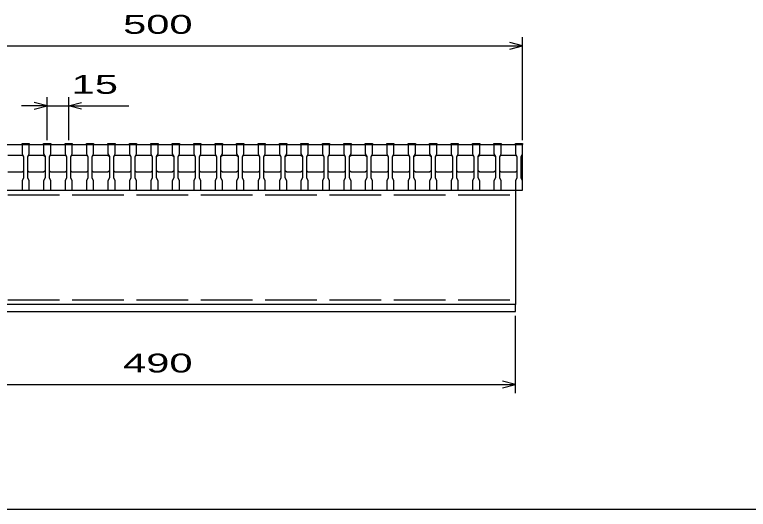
# Model space of a CAD drawing. Units: millimetres, scale not verified. Extents: x -1092 to 1039, y -770 to 632.
# Drawn here: x -656 to -142, y -688 to -342 of the extents above; entities that cross this region are included whole.
import ezdxf
from ezdxf.enums import TextEntityAlignment as Align

# ---------------------------------------------------------------- set-up
doc = ezdxf.new("R2010")
doc.units = ezdxf.units.MM
doc.header["$LTSCALE"] = 6
doc.linetypes.add('DASHED', pattern=[7.5, 6, -1.5])
for name, color, linetype, lineweight in [('0_2', 150, 'Continuous', 25), ('16', 3, 'Continuous', 25), ('22', 4, 'Continuous', 25)]:
    doc.layers.add(name, color=color, linetype=linetype, lineweight=lineweight)
doc.styles.add('ベクトル', font='')
doc.styles.get('ベクトル').set_extended_font_data('ベクトル')

msp = doc.modelspace()

# ---------------------------------------------------------------- linework, layer by layer
at = {"layer": '0_2'}
msp.add_line((1038.6, -687.9), (-1037.4, -687.9), dxfattribs=at)
at = {"layer": '16'}
for p, q in [((-800.285, -432.532), (-300.285, -432.532)), ((-650.285, -432.532), (-650.285, -431.832)), ((-650.285, -431.832), (-645.285, -431.832)), ((-650.285, -432.532), (-650.285, -439.032)), ((-645.285, -432.532), (-650.285, -432.532)), ((-645.285, -431.832), (-645.285, -432.532)), ((-645.285, -439.032), (-645.285, -432.532)), ((-635.285, -432.532), (-635.285, -431.832)), ((-635.285, -431.832), (-630.285, -431.832)), ((-635.285, -432.532), (-635.285, -439.032)), ((-630.285, -432.532), (-635.285, -432.532)), ((-630.285, -431.832), (-630.285, -432.532)), ((-630.285, -439.032), (-630.285, -432.532)), ((-620.285, -432.532), (-620.285, -431.832)), ((-620.285, -431.832), (-615.285, -431.832)), ((-620.285, -432.532), (-620.285, -439.032)), ((-615.285, -432.532), (-620.285, -432.532)), ((-615.285, -431.832), (-615.285, -432.532)), ((-615.285, -439.032), (-615.285, -432.532)), ((-605.285, -432.532), (-605.285, -431.832)), ((-605.285, -431.832), (-600.285, -431.832)), ((-605.285, -432.532), (-605.285, -439.032)), ((-600.285, -432.532), (-605.285, -432.532)), ((-600.285, -431.832), (-600.285, -432.532)), ((-600.285, -439.032), (-600.285, -432.532)), ((-590.285, -432.532), (-590.285, -431.832)), ((-590.285, -431.832), (-585.285, -431.832)), ((-590.285, -432.532), (-590.285, -439.032)), ((-585.285, -432.532), (-590.285, -432.532)), ((-585.285, -431.832), (-585.285, -432.532)), ((-585.285, -439.032), (-585.285, -432.532)), ((-575.285, -432.532), (-575.285, -431.832)), ((-575.285, -431.832), (-570.285, -431.832)), ((-575.285, -432.532), (-575.285, -439.032)), ((-570.285, -432.532), (-575.285, -432.532)), ((-570.285, -431.832), (-570.285, -432.532)), ((-570.285, -439.032), (-570.285, -432.532)), ((-560.285, -432.532), (-560.285, -431.832)), ((-560.285, -431.832), (-555.285, -431.832)), ((-560.285, -432.532), (-560.285, -439.032)), ((-555.285, -432.532), (-560.285, -432.532)), ((-555.285, -431.832), (-555.285, -432.532)), ((-555.285, -439.032), (-555.285, -432.532)), ((-545.285, -432.532), (-545.285, -431.832)), ((-545.285, -431.832), (-540.285, -431.832)), ((-545.285, -432.532), (-545.285, -439.032)), ((-540.285, -432.532), (-545.285, -432.532)), ((-540.285, -431.832), (-540.285, -432.532)), ((-540.285, -439.032), (-540.285, -432.532)), ((-530.285, -432.532), (-530.285, -431.832)), ((-530.285, -431.832), (-525.285, -431.832)), ((-530.285, -432.532), (-530.285, -439.032)), ((-525.285, -432.532), (-530.285, -432.532)), ((-525.285, -431.832), (-525.285, -432.532)), ((-525.285, -439.032), (-525.285, -432.532)), ((-515.285, -432.532), (-515.285, -431.832)), ((-515.285, -431.832), (-510.285, -431.832)), ((-515.285, -432.532), (-515.285, -439.032)), ((-510.285, -432.532), (-515.285, -432.532)), ((-510.285, -431.832), (-510.285, -432.532)), ((-510.285, -439.032), (-510.285, -432.532)), ((-500.285, -432.532), (-500.285, -431.832)), ((-500.285, -431.832), (-495.285, -431.832)), ((-500.285, -432.532), (-500.285, -439.032)), ((-495.285, -432.532), (-500.285, -432.532)), ((-495.285, -431.832), (-495.285, -432.532)), ((-495.285, -439.032), (-495.285, -432.532)), ((-485.285, -432.532), (-485.285, -431.832)), ((-485.285, -431.832), (-480.285, -431.832)), ((-485.285, -432.532), (-485.285, -439.032)), ((-480.285, -432.532), (-485.285, -432.532)), ((-480.285, -431.832), (-480.285, -432.532)), ((-480.285, -439.032), (-480.285, -432.532)), ((-470.285, -432.532), (-470.285, -431.832)), ((-470.285, -431.832), (-465.285, -431.832)), ((-470.285, -432.532), (-470.285, -439.032)), ((-465.285, -432.532), (-470.285, -432.532)), ((-465.285, -431.832), (-465.285, -432.532)), ((-465.285, -439.032), (-465.285, -432.532)), ((-455.285, -432.532), (-455.285, -431.832)), ((-455.285, -431.832), (-450.285, -431.832)), ((-455.285, -432.532), (-455.285, -439.032)), ((-450.285, -432.532), (-455.285, -432.532)), ((-450.285, -431.832), (-450.285, -432.532)), ((-450.285, -439.032), (-450.285, -432.532)), ((-440.285, -432.532), (-440.285, -431.832)), ((-440.285, -431.832), (-435.285, -431.832)), ((-440.285, -432.532), (-440.285, -439.032)), ((-435.285, -432.532), (-440.285, -432.532)), ((-435.285, -431.832), (-435.285, -432.532)), ((-435.285, -439.032), (-435.285, -432.532)), ((-425.285, -432.532), (-425.285, -431.832)), ((-425.285, -431.832), (-420.285, -431.832)), ((-425.285, -432.532), (-425.285, -439.032)), ((-420.285, -432.532), (-425.285, -432.532)), ((-420.285, -431.832), (-420.285, -432.532)), ((-420.285, -439.032), (-420.285, -432.532)), ((-410.285, -432.532), (-410.285, -431.832)), ((-410.285, -431.832), (-405.285, -431.832)), ((-410.285, -432.532), (-410.285, -439.032)), ((-405.285, -432.532), (-410.285, -432.532)), ((-405.285, -431.832), (-405.285, -432.532)), ((-405.285, -439.032), (-405.285, -432.532)), ((-395.285, -432.532), (-395.285, -431.832)), ((-395.285, -431.832), (-390.285, -431.832)), ((-395.285, -432.532), (-395.285, -439.032)), ((-390.285, -432.532), (-395.285, -432.532)), ((-390.285, -431.832), (-390.285, -432.532)), ((-390.285, -439.032), (-390.285, -432.532)), ((-380.285, -432.532), (-380.285, -431.832)), ((-380.285, -431.832), (-375.285, -431.832)), ((-380.285, -432.532), (-380.285, -439.032)), ((-375.285, -432.532), (-380.285, -432.532)), ((-375.285, -431.832), (-375.285, -432.532)), ((-375.285, -439.032), (-375.285, -432.532)), ((-365.285, -432.532), (-365.285, -431.832)), ((-365.285, -431.832), (-360.285, -431.832)), ((-365.285, -432.532), (-365.285, -439.032)), ((-360.285, -432.532), (-365.285, -432.532)), ((-360.285, -431.832), (-360.285, -432.532)), ((-360.285, -439.032), (-360.285, -432.532)), ((-350.285, -432.532), (-350.285, -431.832)), ((-350.285, -431.832), (-345.285, -431.832)), ((-350.285, -432.532), (-350.285, -439.032)), ((-345.285, -432.532), (-350.285, -432.532)), ((-345.285, -431.832), (-345.285, -432.532)), ((-345.285, -439.032), (-345.285, -432.532)), ((-335.285, -432.532), (-335.285, -431.832)), ((-335.285, -431.832), (-330.285, -431.832)), ((-335.285, -432.532), (-335.285, -439.032)), ((-330.285, -432.532), (-335.285, -432.532)), ((-330.285, -431.832), (-330.285, -432.532)), ((-330.285, -439.032), (-330.285, -432.532)), ((-320.285, -432.532), (-320.285, -431.832)), ((-320.285, -431.832), (-315.285, -431.832)), ((-320.285, -432.532), (-320.285, -439.032)), ((-315.285, -432.532), (-320.285, -432.532)), ((-315.285, -431.832), (-315.285, -432.532)), ((-315.285, -439.032), (-315.285, -432.532)), ((-305.285, -432.532), (-305.285, -431.832)), ((-305.285, -431.832), (-300.285, -431.832)), ((-305.285, -432.532), (-305.285, -439.032)), ((-300.285, -432.532), (-305.285, -432.532)), ((-300.285, -431.832), (-300.285, -432.532)), ((-300.285, -439.032), (-300.285, -432.532)), ((-300.285, -464.532), (-300.285, -432.532)), ((-660.285, -440.032), (-650.285, -440.032)), ((-650.285, -439.032), (-649.285, -441.032)), ((-650.285, -440.032), (-649.285, -441.032)), ((-649.285, -441.032), (-649.285, -456.032)), ((-646.285, -441.032), (-645.285, -439.032)), ((-646.285, -441.032), (-645.285, -440.032)), ((-646.285, -456.032), (-646.285, -441.032)), ((-645.285, -440.032), (-635.285, -440.032)), ((-635.285, -439.032), (-634.285, -441.032)), ((-635.285, -440.032), (-634.285, -441.032)), ((-634.285, -441.032), (-634.285, -456.032)), ((-631.285, -441.032), (-630.285, -439.032)), ((-631.285, -441.032), (-630.285, -440.032)), ((-631.285, -456.032), (-631.285, -441.032)), ((-630.285, -440.032), (-620.285, -440.032)), ((-620.285, -439.032), (-619.285, -441.032)), ((-620.285, -440.032), (-619.285, -441.032)), ((-619.285, -441.032), (-619.285, -456.032)), ((-616.285, -441.032), (-615.285, -439.032)), ((-616.285, -441.032), (-615.285, -440.032)), ((-616.285, -456.032), (-616.285, -441.032)), ((-615.285, -440.032), (-605.285, -440.032)), ((-605.285, -439.032), (-604.285, -441.032)), ((-605.285, -440.032), (-604.285, -441.032)), ((-604.285, -441.032), (-604.285, -456.032)), ((-601.285, -441.032), (-600.285, -439.032)), ((-601.285, -441.032), (-600.285, -440.032)), ((-601.285, -456.032), (-601.285, -441.032)), ((-600.285, -440.032), (-590.285, -440.032)), ((-590.285, -439.032), (-589.285, -441.032)), ((-590.285, -440.032), (-589.285, -441.032)), ((-589.285, -441.032), (-589.285, -456.032)), ((-586.285, -441.032), (-585.285, -439.032)), ((-586.285, -441.032), (-585.285, -440.032)), ((-586.285, -456.032), (-586.285, -441.032)), ((-585.285, -440.032), (-575.285, -440.032)), ((-575.285, -439.032), (-574.285, -441.032)), ((-575.285, -440.032), (-574.285, -441.032)), ((-574.285, -441.032), (-574.285, -456.032)), ((-571.285, -441.032), (-570.285, -439.032)), ((-571.285, -441.032), (-570.285, -440.032)), ((-571.285, -456.032), (-571.285, -441.032)), ((-570.285, -440.032), (-560.285, -440.032)), ((-560.285, -439.032), (-559.285, -441.032)), ((-560.285, -440.032), (-559.285, -441.032)), ((-559.285, -441.032), (-559.285, -456.032)), ((-556.285, -441.032), (-555.285, -439.032)), ((-556.285, -441.032), (-555.285, -440.032)), ((-556.285, -456.032), (-556.285, -441.032)), ((-555.285, -440.032), (-545.285, -440.032)), ((-545.285, -439.032), (-544.285, -441.032)), ((-545.285, -440.032), (-544.285, -441.032)), ((-544.285, -441.032), (-544.285, -456.032)), ((-541.285, -441.032), (-540.285, -439.032)), ((-541.285, -441.032), (-540.285, -440.032)), ((-541.285, -456.032), (-541.285, -441.032)), ((-540.285, -440.032), (-530.285, -440.032)), ((-530.285, -439.032), (-529.285, -441.032)), ((-530.285, -440.032), (-529.285, -441.032)), ((-529.285, -441.032), (-529.285, -456.032)), ((-526.285, -441.032), (-525.285, -439.032)), ((-526.285, -441.032), (-525.285, -440.032)), ((-526.285, -456.032), (-526.285, -441.032)), ((-525.285, -440.032), (-515.285, -440.032)), ((-515.285, -439.032), (-514.285, -441.032)), ((-515.285, -440.032), (-514.285, -441.032)), ((-514.285, -441.032), (-514.285, -456.032)), ((-511.285, -441.032), (-510.285, -439.032)), ((-511.285, -441.032), (-510.285, -440.032)), ((-511.285, -456.032), (-511.285, -441.032)), ((-510.285, -440.032), (-500.285, -440.032)), ((-500.285, -439.032), (-499.285, -441.032)), ((-500.285, -440.032), (-499.285, -441.032)), ((-499.285, -441.032), (-499.285, -456.032)), ((-496.285, -441.032), (-495.285, -439.032)), ((-496.285, -441.032), (-495.285, -440.032)), ((-496.285, -456.032), (-496.285, -441.032)), ((-495.285, -440.032), (-485.285, -440.032)), ((-485.285, -439.032), (-484.285, -441.032)), ((-485.285, -440.032), (-484.285, -441.032)), ((-484.285, -441.032), (-484.285, -456.032)), ((-481.285, -441.032), (-480.285, -439.032)), ((-481.285, -441.032), (-480.285, -440.032)), ((-481.285, -456.032), (-481.285, -441.032)), ((-480.285, -440.032), (-470.285, -440.032)), ((-470.285, -439.032), (-469.285, -441.032)), ((-470.285, -440.032), (-469.285, -441.032)), ((-469.285, -441.032), (-469.285, -456.032)), ((-466.285, -441.032), (-465.285, -439.032)), ((-466.285, -441.032), (-465.285, -440.032)), ((-466.285, -456.032), (-466.285, -441.032)), ((-465.285, -440.032), (-455.285, -440.032)), ((-455.285, -439.032), (-454.285, -441.032)), ((-455.285, -440.032), (-454.285, -441.032)), ((-454.285, -441.032), (-454.285, -456.032)), ((-451.285, -441.032), (-450.285, -439.032)), ((-451.285, -441.032), (-450.285, -440.032)), ((-451.285, -456.032), (-451.285, -441.032)), ((-450.285, -440.032), (-440.285, -440.032)), ((-440.285, -439.032), (-439.285, -441.032)), ((-440.285, -440.032), (-439.285, -441.032)), ((-439.285, -441.032), (-439.285, -456.032)), ((-436.285, -441.032), (-435.285, -439.032)), ((-436.285, -441.032), (-435.285, -440.032)), ((-436.285, -456.032), (-436.285, -441.032)), ((-435.285, -440.032), (-425.285, -440.032)), ((-425.285, -439.032), (-424.285, -441.032)), ((-425.285, -440.032), (-424.285, -441.032)), ((-424.285, -441.032), (-424.285, -456.032)), ((-421.285, -441.032), (-420.285, -439.032)), ((-421.285, -441.032), (-420.285, -440.032)), ((-421.285, -456.032), (-421.285, -441.032)), ((-420.285, -440.032), (-410.285, -440.032)), ((-410.285, -439.032), (-409.285, -441.032)), ((-410.285, -440.032), (-409.285, -441.032)), ((-409.285, -441.032), (-409.285, -456.032)), ((-406.285, -441.032), (-405.285, -439.032)), ((-406.285, -441.032), (-405.285, -440.032)), ((-406.285, -456.032), (-406.285, -441.032)), ((-405.285, -440.032), (-395.285, -440.032)), ((-395.285, -439.032), (-394.285, -441.032)), ((-395.285, -440.032), (-394.285, -441.032)), ((-394.285, -441.032), (-394.285, -456.032)), ((-391.285, -441.032), (-390.285, -439.032)), ((-391.285, -441.032), (-390.285, -440.032)), ((-391.285, -456.032), (-391.285, -441.032)), ((-390.285, -440.032), (-380.285, -440.032)), ((-380.285, -439.032), (-379.285, -441.032)), ((-380.285, -440.032), (-379.285, -441.032)), ((-379.285, -441.032), (-379.285, -456.032)), ((-376.285, -441.032), (-375.285, -439.032)), ((-376.285, -441.032), (-375.285, -440.032)), ((-376.285, -456.032), (-376.285, -441.032)), ((-375.285, -440.032), (-365.285, -440.032)), ((-365.285, -439.032), (-364.285, -441.032)), ((-365.285, -440.032), (-364.285, -441.032)), ((-364.285, -441.032), (-364.285, -456.032)), ((-361.285, -441.032), (-360.285, -439.032)), ((-361.285, -441.032), (-360.285, -440.032)), ((-361.285, -456.032), (-361.285, -441.032)), ((-360.285, -440.032), (-350.285, -440.032)), ((-350.285, -439.032), (-349.285, -441.032)), ((-350.285, -440.032), (-349.285, -441.032)), ((-349.285, -441.032), (-349.285, -456.032)), ((-346.285, -441.032), (-345.285, -439.032)), ((-346.285, -441.032), (-345.285, -440.032)), ((-346.285, -456.032), (-346.285, -441.032)), ((-345.285, -440.032), (-335.285, -440.032)), ((-335.285, -439.032), (-334.285, -441.032)), ((-335.285, -440.032), (-334.285, -441.032)), ((-334.285, -441.032), (-334.285, -456.032)), ((-331.285, -441.032), (-330.285, -439.032)), ((-331.285, -441.032), (-330.285, -440.032)), ((-331.285, -456.032), (-331.285, -441.032)), ((-330.285, -440.032), (-320.285, -440.032)), ((-320.285, -439.032), (-319.285, -441.032)), ((-320.285, -440.032), (-319.285, -441.032)), ((-319.285, -441.032), (-319.285, -456.032)), ((-316.285, -441.032), (-315.285, -439.032)), ((-316.285, -441.032), (-315.285, -440.032)), ((-316.285, -456.032), (-316.285, -441.032)), ((-315.285, -440.032), (-305.285, -440.032)), ((-305.285, -439.032), (-304.285, -441.032)), ((-305.285, -440.032), (-304.285, -441.032)), ((-304.285, -441.032), (-304.285, -456.032)), ((-301.285, -441.032), (-300.285, -439.032)), ((-301.285, -456.032), (-301.285, -441.032)), ((-649.285, -451.032), (-650.285, -452.032)), ((-645.285, -452.032), (-646.285, -451.032)), ((-634.285, -451.032), (-635.285, -452.032)), ((-630.285, -452.032), (-631.285, -451.032)), ((-619.285, -451.032), (-620.285, -452.032)), ((-615.285, -452.032), (-616.285, -451.032)), ((-604.285, -451.032), (-605.285, -452.032)), ((-600.285, -452.032), (-601.285, -451.032)), ((-589.285, -451.032), (-590.285, -452.032)), ((-585.285, -452.032), (-586.285, -451.032)), ((-574.285, -451.032), (-575.285, -452.032)), ((-570.285, -452.032), (-571.285, -451.032)), ((-559.285, -451.032), (-560.285, -452.032)), ((-555.285, -452.032), (-556.285, -451.032)), ((-544.285, -451.032), (-545.285, -452.032)), ((-540.285, -452.032), (-541.285, -451.032)), ((-529.285, -451.032), (-530.285, -452.032)), ((-525.285, -452.032), (-526.285, -451.032)), ((-514.285, -451.032), (-515.285, -452.032)), ((-510.285, -452.032), (-511.285, -451.032)), ((-499.285, -451.032), (-500.285, -452.032)), ((-495.285, -452.032), (-496.285, -451.032)), ((-484.285, -451.032), (-485.285, -452.032)), ((-480.285, -452.032), (-481.285, -451.032)), ((-469.285, -451.032), (-470.285, -452.032)), ((-465.285, -452.032), (-466.285, -451.032)), ((-454.285, -451.032), (-455.285, -452.032)), ((-450.285, -452.032), (-451.285, -451.032)), ((-439.285, -451.032), (-440.285, -452.032)), ((-435.285, -452.032), (-436.285, -451.032)), ((-424.285, -451.032), (-425.285, -452.032)), ((-420.285, -452.032), (-421.285, -451.032)), ((-409.285, -451.032), (-410.285, -452.032)), ((-405.285, -452.032), (-406.285, -451.032)), ((-394.285, -451.032), (-395.285, -452.032)), ((-390.285, -452.032), (-391.285, -451.032)), ((-379.285, -451.032), (-380.285, -452.032)), ((-375.285, -452.032), (-376.285, -451.032)), ((-364.285, -451.032), (-365.285, -452.032)), ((-360.285, -452.032), (-361.285, -451.032)), ((-349.285, -451.032), (-350.285, -452.032)), ((-345.285, -452.032), (-346.285, -451.032)), ((-334.285, -451.032), (-335.285, -452.032)), ((-330.285, -452.032), (-331.285, -451.032)), ((-319.285, -451.032), (-320.285, -452.032)), ((-315.285, -452.032), (-316.285, -451.032)), ((-304.285, -451.032), (-305.285, -452.032)), ((-650.285, -452.032), (-660.285, -452.032)), ((-649.285, -456.032), (-650.285, -458.032)), ((-645.285, -458.032), (-646.285, -456.032)), ((-635.285, -452.032), (-645.285, -452.032)), ((-634.285, -456.032), (-635.285, -458.032)), ((-630.285, -458.032), (-631.285, -456.032)), ((-620.285, -452.032), (-630.285, -452.032)), ((-619.285, -456.032), (-620.285, -458.032)), ((-615.285, -458.032), (-616.285, -456.032)), ((-605.285, -452.032), (-615.285, -452.032)), ((-604.285, -456.032), (-605.285, -458.032)), ((-600.285, -458.032), (-601.285, -456.032)), ((-590.285, -452.032), (-600.285, -452.032)), ((-589.285, -456.032), (-590.285, -458.032)), ((-585.285, -458.032), (-586.285, -456.032)), ((-575.285, -452.032), (-585.285, -452.032)), ((-574.285, -456.032), (-575.285, -458.032)), ((-570.285, -458.032), (-571.285, -456.032)), ((-560.285, -452.032), (-570.285, -452.032)), ((-559.285, -456.032), (-560.285, -458.032)), ((-555.285, -458.032), (-556.285, -456.032)), ((-545.285, -452.032), (-555.285, -452.032)), ((-544.285, -456.032), (-545.285, -458.032)), ((-540.285, -458.032), (-541.285, -456.032)), ((-530.285, -452.032), (-540.285, -452.032)), ((-529.285, -456.032), (-530.285, -458.032)), ((-525.285, -458.032), (-526.285, -456.032)), ((-515.285, -452.032), (-525.285, -452.032)), ((-514.285, -456.032), (-515.285, -458.032)), ((-510.285, -458.032), (-511.285, -456.032)), ((-500.285, -452.032), (-510.285, -452.032)), ((-499.285, -456.032), (-500.285, -458.032)), ((-495.285, -458.032), (-496.285, -456.032)), ((-485.285, -452.032), (-495.285, -452.032)), ((-484.285, -456.032), (-485.285, -458.032)), ((-480.285, -458.032), (-481.285, -456.032)), ((-470.285, -452.032), (-480.285, -452.032)), ((-469.285, -456.032), (-470.285, -458.032)), ((-465.285, -458.032), (-466.285, -456.032)), ((-455.285, -452.032), (-465.285, -452.032)), ((-454.285, -456.032), (-455.285, -458.032)), ((-450.285, -458.032), (-451.285, -456.032)), ((-440.285, -452.032), (-450.285, -452.032)), ((-439.285, -456.032), (-440.285, -458.032)), ((-435.285, -458.032), (-436.285, -456.032)), ((-425.285, -452.032), (-435.285, -452.032)), ((-424.285, -456.032), (-425.285, -458.032)), ((-420.285, -458.032), (-421.285, -456.032)), ((-410.285, -452.032), (-420.285, -452.032)), ((-409.285, -456.032), (-410.285, -458.032)), ((-405.285, -458.032), (-406.285, -456.032)), ((-395.285, -452.032), (-405.285, -452.032)), ((-394.285, -456.032), (-395.285, -458.032)), ((-390.285, -458.032), (-391.285, -456.032)), ((-380.285, -452.032), (-390.285, -452.032)), ((-379.285, -456.032), (-380.285, -458.032)), ((-375.285, -458.032), (-376.285, -456.032)), ((-365.285, -452.032), (-375.285, -452.032)), ((-364.285, -456.032), (-365.285, -458.032)), ((-360.285, -458.032), (-361.285, -456.032)), ((-350.285, -452.032), (-360.285, -452.032)), ((-349.285, -456.032), (-350.285, -458.032)), ((-345.285, -458.032), (-346.285, -456.032)), ((-335.285, -452.032), (-345.285, -452.032)), ((-334.285, -456.032), (-335.285, -458.032)), ((-330.285, -458.032), (-331.285, -456.032)), ((-320.285, -452.032), (-330.285, -452.032)), ((-319.285, -456.032), (-320.285, -458.032)), ((-315.285, -458.032), (-316.285, -456.032)), ((-305.285, -452.032), (-315.285, -452.032)), ((-304.285, -456.032), (-305.285, -458.032)), ((-300.285, -458.032), (-301.285, -456.032)), ((-650.285, -458.032), (-650.285, -464.532)), ((-645.285, -464.532), (-645.285, -458.032)), ((-635.285, -458.032), (-635.285, -464.532)), ((-630.285, -464.532), (-630.285, -458.032)), ((-620.285, -458.032), (-620.285, -464.532)), ((-615.285, -464.532), (-615.285, -458.032)), ((-605.285, -458.032), (-605.285, -464.532)), ((-600.285, -464.532), (-600.285, -458.032)), ((-590.285, -458.032), (-590.285, -464.532)), ((-585.285, -464.532), (-585.285, -458.032)), ((-575.285, -458.032), (-575.285, -464.532)), ((-570.285, -464.532), (-570.285, -458.032)), ((-560.285, -458.032), (-560.285, -464.532)), ((-555.285, -464.532), (-555.285, -458.032)), ((-545.285, -458.032), (-545.285, -464.532)), ((-540.285, -464.532), (-540.285, -458.032)), ((-530.285, -458.032), (-530.285, -464.532)), ((-525.285, -464.532), (-525.285, -458.032)), ((-515.285, -458.032), (-515.285, -464.532)), ((-510.285, -464.532), (-510.285, -458.032)), ((-500.285, -458.032), (-500.285, -464.532)), ((-495.285, -464.532), (-495.285, -458.032)), ((-485.285, -458.032), (-485.285, -464.532)), ((-480.285, -464.532), (-480.285, -458.032)), ((-470.285, -458.032), (-470.285, -464.532)), ((-465.285, -464.532), (-465.285, -458.032)), ((-455.285, -458.032), (-455.285, -464.532)), ((-450.285, -464.532), (-450.285, -458.032)), ((-440.285, -458.032), (-440.285, -464.532)), ((-435.285, -464.532), (-435.285, -458.032)), ((-425.285, -458.032), (-425.285, -464.532)), ((-420.285, -464.532), (-420.285, -458.032)), ((-410.285, -458.032), (-410.285, -464.532)), ((-405.285, -464.532), (-405.285, -458.032)), ((-395.285, -458.032), (-395.285, -464.532)), ((-390.285, -464.532), (-390.285, -458.032)), ((-380.285, -458.032), (-380.285, -464.532)), ((-375.285, -464.532), (-375.285, -458.032)), ((-365.285, -458.032), (-365.285, -464.532)), ((-360.285, -464.532), (-360.285, -458.032)), ((-350.285, -458.032), (-350.285, -464.532)), ((-345.285, -464.532), (-345.285, -458.032)), ((-335.285, -458.032), (-335.285, -464.532)), ((-330.285, -464.532), (-330.285, -458.032)), ((-320.285, -458.032), (-320.285, -464.532)), ((-315.285, -464.532), (-315.285, -458.032)), ((-305.285, -458.032), (-305.285, -464.532)), ((-300.285, -464.532), (-300.285, -458.032)), ((-800.285, -464.532), (-300.285, -464.532)), ((-795.285, -464.532), (-305.285, -464.532)), ((-650.285, -464.532), (-645.285, -464.532)), ((-635.285, -464.532), (-630.285, -464.532)), ((-620.285, -464.532), (-615.285, -464.532)), ((-605.285, -464.532), (-600.285, -464.532)), ((-590.285, -464.532), (-585.285, -464.532)), ((-575.285, -464.532), (-570.285, -464.532)), ((-560.285, -464.532), (-555.285, -464.532)), ((-545.285, -464.532), (-540.285, -464.532)), ((-530.285, -464.532), (-525.285, -464.532)), ((-515.285, -464.532), (-510.285, -464.532)), ((-500.285, -464.532), (-495.285, -464.532)), ((-485.285, -464.532), (-480.285, -464.532)), ((-470.285, -464.532), (-465.285, -464.532)), ((-455.285, -464.532), (-450.285, -464.532)), ((-440.285, -464.532), (-435.285, -464.532)), ((-425.285, -464.532), (-420.285, -464.532)), ((-410.285, -464.532), (-405.285, -464.532)), ((-395.285, -464.532), (-390.285, -464.532)), ((-380.285, -464.532), (-375.285, -464.532)), ((-365.285, -464.532), (-360.285, -464.532)), ((-350.285, -464.532), (-345.285, -464.532)), ((-335.285, -464.532), (-330.285, -464.532)), ((-320.285, -464.532), (-315.285, -464.532)), ((-305.285, -464.532), (-300.285, -464.532)), ((-305.285, -464.532), (-305.285, -544.532)), ((-305.285, -544.532), (-795.285, -544.532)), ((-305.285, -544.532), (-795.285, -544.532)), ((-305.285, -549.532), (-305.285, -544.532)), ((-795.285, -549.532), (-305.285, -549.532))]:
    msp.add_line(p, q, dxfattribs=at)
at = {"layer": '16', "linetype": 'DASHED'}
for p, q in [((-795.285, -467.732), (-305.285, -467.732)), ((-795.285, -541.332), (-305.285, -541.332))]:
    msp.add_line(p, q, dxfattribs=at)
at = {"layer": '22'}
for p, q in [((-300.285, -429.532), (-300.285, -357.532)), ((-800.285, -363.532), (-300.285, -363.532)), ((-300.285, -363.532), (-309.285, -361.132)), ((-309.285, -365.932), (-300.285, -363.532)), ((-632.785, -429.532), (-632.785, -399.532)), ((-617.785, -399.532), (-617.785, -429.532)), ((-632.785, -405.532), (-641.785, -403.132)), ((-617.785, -405.532), (-608.785, -403.132)), ((-632.785, -405.532), (-650.785, -405.532)), ((-641.785, -407.932), (-632.785, -405.532)), ((-632.785, -405.532), (-617.785, -405.532)), ((-608.785, -407.932), (-617.785, -405.532)), ((-617.785, -405.532), (-575.785, -405.532)), ((-305.285, -606.532), (-305.285, -552.532)), ((-305.285, -600.532), (-314.285, -598.132)), ((-795.285, -600.532), (-305.285, -600.532)), ((-314.285, -602.932), (-305.285, -600.532))]:
    msp.add_line(p, q, dxfattribs=at)

# ---------------------------------------------------------------- texts
at = {"layer": '22', "color": 2, "style": 'ベクトル', "width": 1.65}
for s, p in [(' 500 ', (-587.785, -348.532)), (' 15 ', (-623.785, -390.532)), (' 490 ', (-587.785, -585.532))]:
    msp.add_text(s, height=13.2, dxfattribs=at).set_placement(p, align=Align.MIDDLE_LEFT)

doc.saveas('drawing.dxf')
